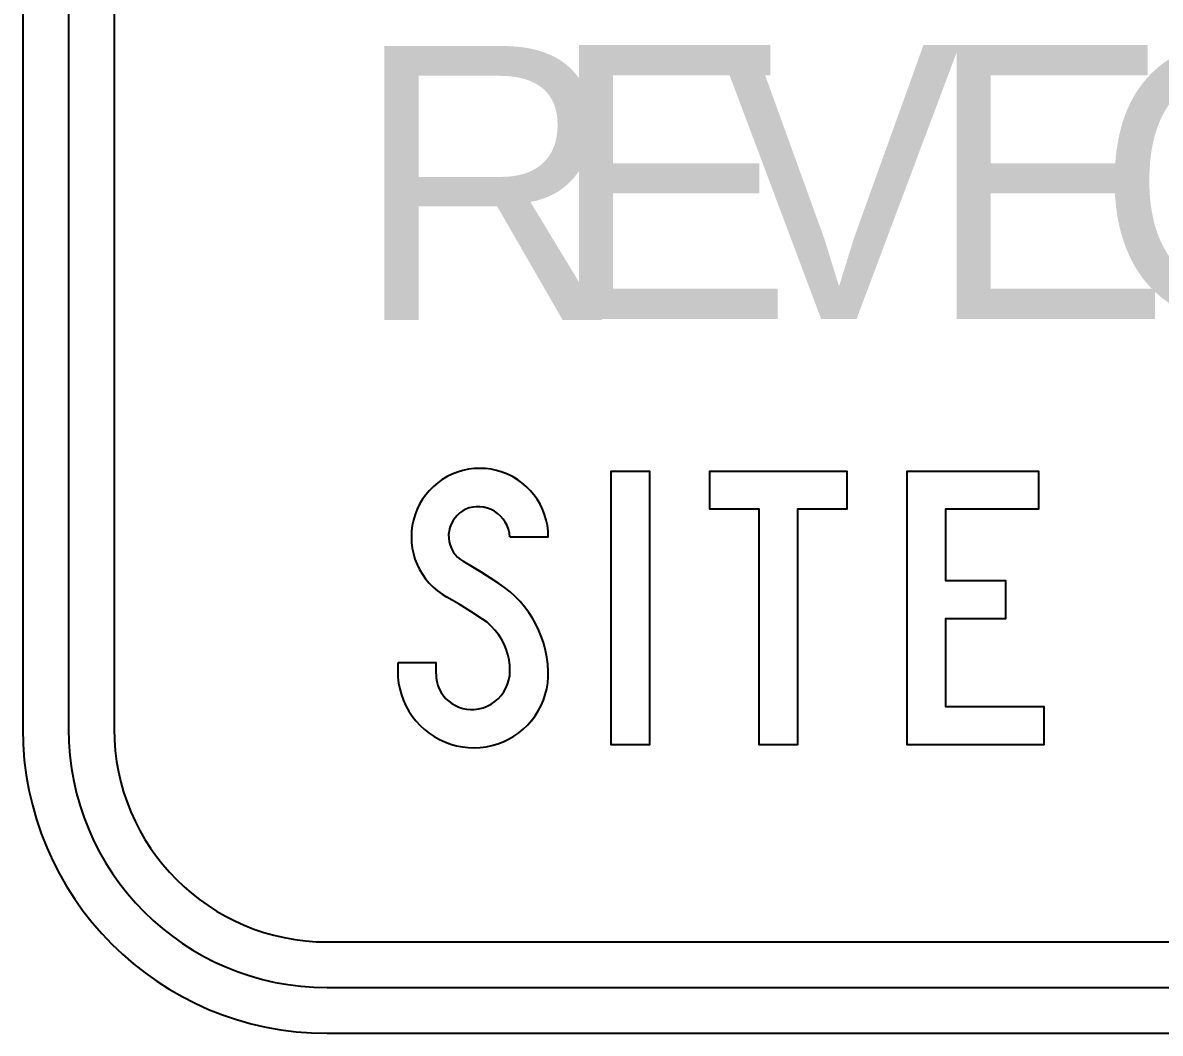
# Model space of a CAD drawing. Header units: millimetres. Extents: x 96 to 276, y 121 to 258.
# Drawn here: x 96.5 to 171.2, y 137.5 to 203.9 of the extents above; entities that cross this region are included whole.
import ezdxf

# ---------------------------------------------------------------- set-up
doc = ezdxf.new("R2010")
doc.units = ezdxf.units.MM
doc.layers.add('L25', color=1, linetype='Continuous')
doc.layers.add('L35', color=3, linetype='Continuous')
doc.styles.add('Cseries', font='Cseries.shx')

# ---------------------------------------------------------------- blocks, each defined once
blk = doc.blocks.new('REVEGETATION')
at = {"layer": 'L35'}
for points in [[(10.219, -14.254), (12.736, -14.254), (12.723, -13.882), (12.678, -13.512), (12.603, -13.147), (12.499, -12.788), (12.364, -12.443), (12.202, -12.107), (12.012, -11.788), (11.795, -11.484), (11.556, -11.199), (11.292, -10.935), (11.009, -10.696), (10.706, -10.479), (10.385, -10.289), (10.05, -10.127), (9.703, -9.992), (9.346, -9.886), (8.981, -9.813), (8.613, -9.766), (8.241, -9.753), (7.869, -9.766), (7.5, -9.813), (7.134, -9.886), (6.778, -9.992), (6.43, -10.127), (6.096, -10.289), (5.777, -10.479), (5.474, -10.696), (5.188, -10.935), (4.927, -11.199), (4.686, -11.484), (4.469, -11.788), (4.28, -12.107), (4.116, -12.443), (3.984, -12.788), (3.877, -13.147), (3.802, -13.512), (3.758, -13.882), (3.745, -14.254), (3.758, -14.624), (3.802, -14.994), (3.877, -15.357), (3.981, -15.713), (4.116, -16.061), (4.278, -16.393), (4.466, -16.714), (4.681, -17.017), (4.92, -17.301), (5.181, -17.564), (5.463, -17.806), (5.764, -18.023), (6.083, -18.213)], [(10.219, -14.254), (12.736, -14.254), (12.723, -13.882), (12.678, -13.512), (12.603, -13.147), (12.499, -12.788), (12.364, -12.443), (12.202, -12.107), (12.012, -11.788), (11.795, -11.484), (11.556, -11.199), (11.292, -10.935), (11.009, -10.696), (10.706, -10.479), (10.385, -10.289), (10.05, -10.127), (9.703, -9.992), (9.346, -9.886), (8.981, -9.813), (8.613, -9.766), (8.241, -9.753), (7.869, -9.766), (7.5, -9.813), (7.134, -9.886), (6.778, -9.992), (6.43, -10.127), (6.096, -10.289), (5.777, -10.479), (5.474, -10.696), (5.188, -10.935), (4.927, -11.199), (4.686, -11.484), (4.469, -11.788), (4.28, -12.107), (4.116, -12.443), (3.984, -12.788), (3.877, -13.147), (3.802, -13.512), (3.758, -13.882), (3.745, -14.254), (3.758, -14.624), (3.802, -14.994), (3.877, -15.357), (3.981, -15.713), (4.116, -16.061), (4.278, -16.393), (4.466, -16.714), (4.681, -17.017), (4.92, -17.301), (5.181, -17.564), (5.463, -17.806), (5.764, -18.023), (6.083, -18.213)], [(10.219, -14.254), (12.736, -14.254), (12.723, -13.882), (12.678, -13.512), (12.603, -13.147), (12.499, -12.788), (12.364, -12.443), (12.202, -12.107), (12.012, -11.788), (11.795, -11.484), (11.556, -11.199), (11.292, -10.935), (11.009, -10.696), (10.706, -10.479), (10.385, -10.289), (10.05, -10.127), (9.703, -9.992), (9.346, -9.886), (8.981, -9.813), (8.613, -9.766), (8.241, -9.753), (7.869, -9.766), (7.5, -9.813), (7.134, -9.886), (6.778, -9.992), (6.43, -10.127), (6.096, -10.289), (5.777, -10.479), (5.474, -10.696), (5.188, -10.935), (4.927, -11.199), (4.686, -11.484), (4.469, -11.788), (4.28, -12.107), (4.116, -12.443), (3.984, -12.788), (3.877, -13.147), (3.802, -13.512), (3.758, -13.882), (3.745, -14.254), (3.758, -14.624), (3.802, -14.994), (3.877, -15.357), (3.981, -15.713), (4.116, -16.061), (4.278, -16.393), (4.466, -16.714), (4.681, -17.017), (4.92, -17.301), (5.181, -17.564), (5.463, -17.806), (5.764, -18.023), (6.083, -18.213)], [(16.878, -27.932), (16.878, -9.934), (19.389, -9.934), (19.389, -27.932), (16.878, -27.932), (16.878, -27.932)], [(16.878, -27.932), (16.878, -9.934), (19.389, -9.934), (19.389, -27.932), (16.878, -27.932), (16.878, -27.932)], [(16.878, -27.932), (16.878, -9.934), (19.389, -9.934), (19.389, -27.932), (16.878, -27.932), (16.878, -27.932)], [(16.878, -27.932), (16.878, -9.934), (19.389, -9.934), (19.389, -27.932), (16.878, -27.932), (16.878, -27.932)], [(26.6, -27.932), (26.6, -12.445), (23.356, -12.445), (23.356, -9.934), (32.355, -9.934), (32.355, -12.445), (29.111, -12.445), (29.111, -27.932), (26.6, -27.932), (26.6, -27.932)], [(26.6, -27.932), (26.6, -12.445), (23.356, -12.445), (23.356, -9.934), (32.355, -9.934), (32.355, -12.445), (29.111, -12.445), (29.111, -27.932), (26.6, -27.932), (26.6, -27.932)], [(26.6, -27.932), (26.6, -12.445), (23.356, -12.445), (23.356, -9.934), (32.355, -9.934), (32.355, -12.445), (29.111, -12.445), (29.111, -27.932), (26.6, -27.932), (26.6, -27.932)], [(26.6, -27.932), (26.6, -12.445), (23.356, -12.445), (23.356, -9.934), (32.355, -9.934), (32.355, -12.445), (29.111, -12.445), (29.111, -27.932), (26.6, -27.932), (26.6, -27.932)], [(36.321, -27.932), (36.321, -9.934), (44.954, -9.934), (44.954, -12.445), (38.832, -12.445), (38.832, -17.133), (42.788, -17.133), (42.788, -19.644), (38.832, -19.644), (38.832, -25.41), (45.31, -25.41), (45.31, -27.932), (36.321, -27.932), (36.321, -27.932)], [(36.321, -27.932), (36.321, -9.934), (44.954, -9.934), (44.954, -12.445), (38.832, -12.445), (38.832, -17.133), (42.788, -17.133), (42.788, -19.644), (38.832, -19.644), (38.832, -25.41), (45.31, -25.41), (45.31, -27.932), (36.321, -27.932), (36.321, -27.932)], [(36.321, -27.932), (36.321, -9.934), (44.954, -9.934), (44.954, -12.445), (38.832, -12.445), (38.832, -17.133), (42.788, -17.133), (42.788, -19.644), (38.832, -19.644), (38.832, -25.41), (45.31, -25.41), (45.31, -27.932), (36.321, -27.932), (36.321, -27.932)], [(36.321, -27.932), (36.321, -9.934), (44.954, -9.934), (44.954, -12.445), (38.832, -12.445), (38.832, -17.133), (42.788, -17.133), (42.788, -19.644), (38.832, -19.644), (38.832, -25.41), (45.31, -25.41), (45.31, -27.932), (36.321, -27.932), (36.321, -27.932)], [(8.241, -12.273), (8.004, -12.273), (7.772, -12.301), (7.544, -12.357), (7.322, -12.441), (7.114, -12.552), (6.922, -12.684), (6.747, -12.842), (6.592, -13.019), (6.459, -13.214), (6.353, -13.424), (6.271, -13.643), (6.218, -13.873), (6.191, -14.108), (6.196, -14.343), (6.227, -14.575), (6.286, -14.803), (6.375, -15.022), (6.488, -15.228), (6.625, -15.419), (6.784, -15.591), (6.964, -15.744), (7.161, -15.873)], [(8.241, -12.273), (8.004, -12.273), (7.772, -12.301), (7.544, -12.357), (7.322, -12.441), (7.114, -12.552), (6.922, -12.684), (6.747, -12.842), (6.592, -13.019), (6.459, -13.214), (6.353, -13.424), (6.271, -13.643), (6.218, -13.873), (6.191, -14.108), (6.196, -14.343), (6.227, -14.575), (6.286, -14.803), (6.375, -15.022), (6.488, -15.228), (6.625, -15.419), (6.784, -15.591), (6.964, -15.744), (7.161, -15.873)], [(8.241, -12.273), (8.004, -12.273), (7.772, -12.301), (7.544, -12.357), (7.322, -12.441), (7.114, -12.552), (6.922, -12.684), (6.747, -12.842), (6.592, -13.019), (6.459, -13.214), (6.353, -13.424), (6.271, -13.643), (6.218, -13.873), (6.191, -14.108), (6.196, -14.343), (6.227, -14.575), (6.286, -14.803), (6.375, -15.022), (6.488, -15.228), (6.625, -15.419), (6.784, -15.591), (6.964, -15.744), (7.161, -15.873)], [(10.219, -14.254), (10.188, -14.002), (10.126, -13.754), (10.035, -13.515), (9.917, -13.289), (9.771, -13.081), (9.603, -12.89), (9.413, -12.72), (9.204, -12.576), (8.979, -12.456), (8.74, -12.366), (8.494, -12.306), (8.241, -12.273)], [(10.219, -14.254), (10.188, -14.002), (10.126, -13.754), (10.035, -13.515), (9.917, -13.289), (9.771, -13.081), (9.603, -12.89), (9.413, -12.72), (9.204, -12.576), (8.979, -12.456), (8.74, -12.366), (8.494, -12.306), (8.241, -12.273)], [(10.219, -14.254), (10.188, -14.002), (10.126, -13.754), (10.035, -13.515), (9.917, -13.289), (9.771, -13.081), (9.603, -12.89), (9.413, -12.72), (9.204, -12.576), (8.979, -12.456), (8.74, -12.366), (8.494, -12.306), (8.241, -12.273)], [(2.846, -22.533), (2.846, -23.073), (2.859, -23.469), (2.903, -23.863), (2.981, -24.251), (3.085, -24.634), (3.222, -25.006), (3.386, -25.367), (3.578, -25.712), (3.8, -26.042), (4.043, -26.354), (4.314, -26.644), (4.604, -26.914), (4.914, -27.158), (5.243, -27.379), (5.589, -27.572), (5.95, -27.736), (6.322, -27.873), (6.703, -27.979), (7.092, -28.055), (7.486, -28.099), (7.88, -28.112), (8.27, -28.097), (8.658, -28.05), (9.041, -27.973), (9.417, -27.864), (9.782, -27.727), (10.134, -27.559), (10.473, -27.364), (10.794, -27.142), (11.098, -26.897), (11.379, -26.626), (11.638, -26.334), (11.875, -26.022), (12.083, -25.692), (12.267, -25.347), (12.419, -24.988), (12.543, -24.618), (12.639, -24.24), (12.703, -23.852), (12.736, -23.465), (12.736, -23.073), (12.707, -22.617), (12.647, -22.163), (12.559, -21.713), (12.444, -21.271), (12.3, -20.837), (12.127, -20.412), (11.93, -20), (11.704, -19.601), (11.456, -19.216), (11.182, -18.848), (10.887, -18.501), (10.568, -18.171), (10.232, -17.863), (9.873, -17.575), (9.499, -17.314), (8.341, -16.575), (7.161, -15.873)], [(2.846, -22.533), (2.846, -23.073), (2.859, -23.469), (2.903, -23.863), (2.981, -24.251), (3.085, -24.634), (3.222, -25.006), (3.386, -25.367), (3.578, -25.712), (3.8, -26.042), (4.043, -26.354), (4.314, -26.644), (4.604, -26.914), (4.914, -27.158), (5.243, -27.379), (5.589, -27.572), (5.95, -27.736), (6.322, -27.873), (6.703, -27.979), (7.092, -28.055), (7.486, -28.099), (7.88, -28.112), (8.27, -28.097), (8.658, -28.05), (9.041, -27.973), (9.417, -27.864), (9.782, -27.727), (10.134, -27.559), (10.473, -27.364), (10.794, -27.142), (11.098, -26.897), (11.379, -26.626), (11.638, -26.334), (11.875, -26.022), (12.083, -25.692), (12.267, -25.347), (12.419, -24.988), (12.543, -24.618), (12.639, -24.24), (12.703, -23.852), (12.736, -23.465), (12.736, -23.073), (12.707, -22.617), (12.647, -22.163), (12.559, -21.713), (12.444, -21.271), (12.3, -20.837), (12.127, -20.412), (11.93, -20), (11.704, -19.601), (11.456, -19.216), (11.182, -18.848), (10.887, -18.501), (10.568, -18.171), (10.232, -17.863), (9.873, -17.575), (9.499, -17.314), (8.341, -16.575), (7.161, -15.873)], [(8.421, -19.654), (7.657, -19.15), (6.877, -18.669), (6.083, -18.213)], [(8.421, -19.654), (7.657, -19.15), (6.877, -18.669), (6.083, -18.213)], [(8.421, -19.654), (7.657, -19.15), (6.877, -18.669), (6.083, -18.213)], [(10.219, -23.073), (10.205, -22.708), (10.161, -22.344), (10.081, -21.988), (9.973, -21.638), (9.831, -21.299), (9.661, -20.976), (9.464, -20.668), (9.238, -20.381), (8.987, -20.115), (8.715, -19.871), (8.421, -19.654)], [(10.219, -23.073), (10.205, -22.708), (10.161, -22.344), (10.081, -21.988), (9.973, -21.638), (9.831, -21.299), (9.661, -20.976), (9.464, -20.668), (9.238, -20.381), (8.987, -20.115), (8.715, -19.871), (8.421, -19.654)], [(10.219, -23.073), (10.205, -22.708), (10.161, -22.344), (10.081, -21.988), (9.973, -21.638), (9.831, -21.299), (9.661, -20.976), (9.464, -20.668), (9.238, -20.381), (8.987, -20.115), (8.715, -19.871), (8.421, -19.654)], [(5.363, -23.252), (5.363, -22.533), (2.846, -22.533)], [(5.363, -23.252), (5.363, -22.533), (2.846, -22.533)], [(5.363, -23.252), (5.363, -22.533), (2.846, -22.533)], [(7.88, -25.592), (8.168, -25.555), (8.452, -25.484), (8.724, -25.382), (8.981, -25.249), (9.222, -25.085), (9.444, -24.897), (9.641, -24.685), (9.813, -24.45), (9.957, -24.198), (10.07, -23.93), (10.152, -23.651), (10.203, -23.363), (10.219, -23.073)], [(7.88, -25.592), (8.168, -25.555), (8.452, -25.484), (8.724, -25.382), (8.981, -25.249), (9.222, -25.085), (9.444, -24.897), (9.641, -24.685), (9.813, -24.45), (9.957, -24.198), (10.07, -23.93), (10.152, -23.651), (10.203, -23.363), (10.219, -23.073)], [(7.88, -25.592), (8.168, -25.555), (8.452, -25.484), (8.724, -25.382), (8.981, -25.249), (9.222, -25.085), (9.444, -24.897), (9.641, -24.685), (9.813, -24.45), (9.957, -24.198), (10.07, -23.93), (10.152, -23.651), (10.203, -23.363), (10.219, -23.073)], [(5.363, -23.252), (5.376, -23.511), (5.416, -23.766), (5.485, -24.014), (5.58, -24.253), (5.702, -24.481), (5.846, -24.694), (6.014, -24.888), (6.204, -25.063), (6.41, -25.216), (6.634, -25.347), (6.869, -25.451), (7.114, -25.528), (7.367, -25.579), (7.624, -25.599), (7.88, -25.592)], [(5.363, -23.252), (5.376, -23.511), (5.416, -23.766), (5.485, -24.014), (5.58, -24.253), (5.702, -24.481), (5.846, -24.694), (6.014, -24.888), (6.204, -25.063), (6.41, -25.216), (6.634, -25.347), (6.869, -25.451), (7.114, -25.528), (7.367, -25.579), (7.624, -25.599), (7.88, -25.592)], [(5.363, -23.252), (5.376, -23.511), (5.416, -23.766), (5.485, -24.014), (5.58, -24.253), (5.702, -24.481), (5.846, -24.694), (6.014, -24.888), (6.204, -25.063), (6.41, -25.216), (6.634, -25.347), (6.869, -25.451), (7.114, -25.528), (7.367, -25.579), (7.624, -25.599), (7.88, -25.592)]]:
    blk.add_lwpolyline(points, dxfattribs=at)
at = {"layer": 'L35', "style": 'Cseries'}
for s, p in [('R', (0, 0)), ('E', (12.783, 0.066)), ('V', (23.804, 0.066)), ('E', (37.591, 0.066)), ('G', (48.74, 0.066))]:
    blk.add_text(s, height=18, dxfattribs=at).set_placement(p)

msp = doc.modelspace()

# ---------------------------------------------------------------- linework, layer by layer
at = {"layer": 'L35'}
for p, q in [((96.5, 237.526), (96.5, 157.526)), ((99.5, 237.526), (99.5, 157.526)), ((102.5, 237.526), (102.5, 157.526)), ((116.5, 143.526), (256.5, 143.526)), ((116.5, 140.526), (256.5, 140.526)), ((116.5, 137.526), (256.5, 137.526))]:
    msp.add_line(p, q, dxfattribs=at)
for points in [[(128.509, 170.15), (131.026, 170.15), (131.013, 170.522), (130.969, 170.892), (130.894, 171.257), (130.79, 171.616), (130.654, 171.961), (130.493, 172.298), (130.302, 172.617), (130.085, 172.92), (129.846, 173.206), (129.583, 173.469), (129.299, 173.708), (128.996, 173.925), (128.675, 174.116), (128.341, 174.277), (127.993, 174.412), (127.637, 174.519), (127.271, 174.592), (126.904, 174.638), (126.532, 174.652), (126.16, 174.638), (125.79, 174.592), (125.425, 174.519), (125.068, 174.412), (124.721, 174.277), (124.386, 174.116), (124.068, 173.925), (123.764, 173.708), (123.479, 173.469), (123.217, 173.206), (122.976, 172.92), (122.759, 172.617), (122.571, 172.298), (122.407, 171.961), (122.274, 171.616), (122.168, 171.257), (122.093, 170.892), (122.048, 170.522), (122.035, 170.15), (122.048, 169.781), (122.093, 169.411), (122.168, 169.048), (122.272, 168.691), (122.407, 168.344), (122.569, 168.012), (122.757, 167.691), (122.972, 167.387), (123.211, 167.104), (123.472, 166.84), (123.753, 166.599), (124.054, 166.382), (124.373, 166.192)], [(128.509, 170.15), (131.026, 170.15), (131.013, 170.522), (130.969, 170.892), (130.894, 171.257), (130.79, 171.616), (130.654, 171.961), (130.493, 172.298), (130.302, 172.617), (130.085, 172.92), (129.846, 173.206), (129.583, 173.469), (129.299, 173.708), (128.996, 173.925), (128.675, 174.116), (128.341, 174.277), (127.993, 174.412), (127.637, 174.519), (127.271, 174.592), (126.904, 174.638), (126.532, 174.652), (126.16, 174.638), (125.79, 174.592), (125.425, 174.519), (125.068, 174.412), (124.721, 174.277), (124.386, 174.116), (124.068, 173.925), (123.764, 173.708), (123.479, 173.469), (123.217, 173.206), (122.976, 172.92), (122.759, 172.617), (122.571, 172.298), (122.407, 171.961), (122.274, 171.616), (122.168, 171.257), (122.093, 170.892), (122.048, 170.522), (122.035, 170.15), (122.048, 169.781), (122.093, 169.411), (122.168, 169.048), (122.272, 168.691), (122.407, 168.344), (122.569, 168.012), (122.757, 167.691), (122.972, 167.387), (123.211, 167.104), (123.472, 166.84), (123.753, 166.599), (124.054, 166.382), (124.373, 166.192)], [(128.509, 170.15), (131.026, 170.15), (131.013, 170.522), (130.969, 170.892), (130.894, 171.257), (130.79, 171.616), (130.654, 171.961), (130.493, 172.298), (130.302, 172.617), (130.085, 172.92), (129.846, 173.206), (129.583, 173.469), (129.299, 173.708), (128.996, 173.925), (128.675, 174.116), (128.341, 174.277), (127.993, 174.412), (127.637, 174.519), (127.271, 174.592), (126.904, 174.638), (126.532, 174.652), (126.16, 174.638), (125.79, 174.592), (125.425, 174.519), (125.068, 174.412), (124.721, 174.277), (124.386, 174.116), (124.068, 173.925), (123.764, 173.708), (123.479, 173.469), (123.217, 173.206), (122.976, 172.92), (122.759, 172.617), (122.571, 172.298), (122.407, 171.961), (122.274, 171.616), (122.168, 171.257), (122.093, 170.892), (122.048, 170.522), (122.035, 170.15), (122.048, 169.781), (122.093, 169.411), (122.168, 169.048), (122.272, 168.691), (122.407, 168.344), (122.569, 168.012), (122.757, 167.691), (122.972, 167.387), (123.211, 167.104), (123.472, 166.84), (123.753, 166.599), (124.054, 166.382), (124.373, 166.192)], [(135.169, 156.472), (135.169, 174.471), (137.68, 174.471), (137.68, 156.472), (135.169, 156.472), (135.169, 156.472)], [(135.169, 156.472), (135.169, 174.471), (137.68, 174.471), (137.68, 156.472), (135.169, 156.472), (135.169, 156.472)], [(135.169, 156.472), (135.169, 174.471), (137.68, 174.471), (137.68, 156.472), (135.169, 156.472), (135.169, 156.472)], [(135.169, 156.472), (135.169, 174.471), (137.68, 174.471), (137.68, 156.472), (135.169, 156.472), (135.169, 156.472)], [(144.89, 156.472), (144.89, 171.96), (141.646, 171.96), (141.646, 174.471), (150.645, 174.471), (150.645, 171.96), (147.401, 171.96), (147.401, 156.472), (144.89, 156.472), (144.89, 156.472)], [(144.89, 156.472), (144.89, 171.96), (141.646, 171.96), (141.646, 174.471), (150.645, 174.471), (150.645, 171.96), (147.401, 171.96), (147.401, 156.472), (144.89, 156.472), (144.89, 156.472)], [(144.89, 156.472), (144.89, 171.96), (141.646, 171.96), (141.646, 174.471), (150.645, 174.471), (150.645, 171.96), (147.401, 171.96), (147.401, 156.472), (144.89, 156.472), (144.89, 156.472)], [(144.89, 156.472), (144.89, 171.96), (141.646, 171.96), (141.646, 174.471), (150.645, 174.471), (150.645, 171.96), (147.401, 171.96), (147.401, 156.472), (144.89, 156.472), (144.89, 156.472)], [(154.612, 156.472), (154.612, 174.471), (163.245, 174.471), (163.245, 171.96), (157.123, 171.96), (157.123, 167.272), (161.078, 167.272), (161.078, 164.76), (157.123, 164.76), (157.123, 158.994), (163.6, 158.994), (163.6, 156.472), (154.612, 156.472), (154.612, 156.472)], [(154.612, 156.472), (154.612, 174.471), (163.245, 174.471), (163.245, 171.96), (157.123, 171.96), (157.123, 167.272), (161.078, 167.272), (161.078, 164.76), (157.123, 164.76), (157.123, 158.994), (163.6, 158.994), (163.6, 156.472), (154.612, 156.472), (154.612, 156.472)], [(154.612, 156.472), (154.612, 174.471), (163.245, 174.471), (163.245, 171.96), (157.123, 171.96), (157.123, 167.272), (161.078, 167.272), (161.078, 164.76), (157.123, 164.76), (157.123, 158.994), (163.6, 158.994), (163.6, 156.472), (154.612, 156.472), (154.612, 156.472)], [(154.612, 156.472), (154.612, 174.471), (163.245, 174.471), (163.245, 171.96), (157.123, 171.96), (157.123, 167.272), (161.078, 167.272), (161.078, 164.76), (157.123, 164.76), (157.123, 158.994), (163.6, 158.994), (163.6, 156.472), (154.612, 156.472), (154.612, 156.472)], [(126.532, 172.132), (126.295, 172.132), (126.062, 172.103), (125.834, 172.048), (125.613, 171.964), (125.405, 171.853), (125.212, 171.72), (125.037, 171.563), (124.882, 171.386), (124.75, 171.191), (124.643, 170.981), (124.561, 170.761), (124.508, 170.531), (124.482, 170.297), (124.486, 170.062), (124.517, 169.829), (124.577, 169.601), (124.665, 169.382), (124.778, 169.176), (124.916, 168.986), (125.075, 168.813), (125.254, 168.66), (125.451, 168.532)], [(126.532, 172.132), (126.295, 172.132), (126.062, 172.103), (125.834, 172.048), (125.613, 171.964), (125.405, 171.853), (125.212, 171.72), (125.037, 171.563), (124.882, 171.386), (124.75, 171.191), (124.643, 170.981), (124.561, 170.761), (124.508, 170.531), (124.482, 170.297), (124.486, 170.062), (124.517, 169.829), (124.577, 169.601), (124.665, 169.382), (124.778, 169.176), (124.916, 168.986), (125.075, 168.813), (125.254, 168.66), (125.451, 168.532)], [(126.532, 172.132), (126.295, 172.132), (126.062, 172.103), (125.834, 172.048), (125.613, 171.964), (125.405, 171.853), (125.212, 171.72), (125.037, 171.563), (124.882, 171.386), (124.75, 171.191), (124.643, 170.981), (124.561, 170.761), (124.508, 170.531), (124.482, 170.297), (124.486, 170.062), (124.517, 169.829), (124.577, 169.601), (124.665, 169.382), (124.778, 169.176), (124.916, 168.986), (125.075, 168.813), (125.254, 168.66), (125.451, 168.532)], [(128.509, 170.15), (128.478, 170.403), (128.416, 170.651), (128.325, 170.89), (128.208, 171.116), (128.062, 171.324), (127.894, 171.514), (127.703, 171.685), (127.495, 171.829), (127.269, 171.948), (127.03, 172.039), (126.784, 172.099), (126.532, 172.132)], [(128.509, 170.15), (128.478, 170.403), (128.416, 170.651), (128.325, 170.89), (128.208, 171.116), (128.062, 171.324), (127.894, 171.514), (127.703, 171.685), (127.495, 171.829), (127.269, 171.948), (127.03, 172.039), (126.784, 172.099), (126.532, 172.132)], [(128.509, 170.15), (128.478, 170.403), (128.416, 170.651), (128.325, 170.89), (128.208, 171.116), (128.062, 171.324), (127.894, 171.514), (127.703, 171.685), (127.495, 171.829), (127.269, 171.948), (127.03, 172.039), (126.784, 172.099), (126.532, 172.132)], [(121.136, 161.872), (121.136, 161.332), (121.149, 160.935), (121.194, 160.541), (121.271, 160.154), (121.375, 159.771), (121.513, 159.399), (121.676, 159.038), (121.869, 158.692), (122.09, 158.363), (122.334, 158.05), (122.604, 157.76), (122.894, 157.49), (123.204, 157.247), (123.534, 157.025), (123.879, 156.833), (124.24, 156.669), (124.612, 156.532), (124.993, 156.425), (125.383, 156.35), (125.777, 156.306), (126.171, 156.292), (126.561, 156.308), (126.948, 156.354), (127.331, 156.432), (127.708, 156.54), (128.073, 156.678), (128.425, 156.846), (128.764, 157.041), (129.085, 157.262), (129.388, 157.508), (129.669, 157.778), (129.928, 158.07), (130.165, 158.383), (130.373, 158.712), (130.557, 159.058), (130.71, 159.416), (130.834, 159.786), (130.929, 160.165), (130.993, 160.552), (131.026, 160.94), (131.026, 161.332), (130.998, 161.788), (130.938, 162.242), (130.849, 162.691), (130.734, 163.134), (130.59, 163.568), (130.418, 163.993), (130.221, 164.405), (129.995, 164.803), (129.747, 165.189), (129.472, 165.556), (129.178, 165.904), (128.859, 166.234), (128.522, 166.541), (128.164, 166.829), (127.789, 167.091), (126.631, 167.83), (125.451, 168.532)], [(121.136, 161.872), (121.136, 161.332), (121.149, 160.935), (121.194, 160.541), (121.271, 160.154), (121.375, 159.771), (121.513, 159.399), (121.676, 159.038), (121.869, 158.692), (122.09, 158.363), (122.334, 158.05), (122.604, 157.76), (122.894, 157.49), (123.204, 157.247), (123.534, 157.025), (123.879, 156.833), (124.24, 156.669), (124.612, 156.532), (124.993, 156.425), (125.383, 156.35), (125.777, 156.306), (126.171, 156.292), (126.561, 156.308), (126.948, 156.354), (127.331, 156.432), (127.708, 156.54), (128.073, 156.678), (128.425, 156.846), (128.764, 157.041), (129.085, 157.262), (129.388, 157.508), (129.669, 157.778), (129.928, 158.07), (130.165, 158.383), (130.373, 158.712), (130.557, 159.058), (130.71, 159.416), (130.834, 159.786), (130.929, 160.165), (130.993, 160.552), (131.026, 160.94), (131.026, 161.332), (130.998, 161.788), (130.938, 162.242), (130.849, 162.691), (130.734, 163.134), (130.59, 163.568), (130.418, 163.993), (130.221, 164.405), (129.995, 164.803), (129.747, 165.189), (129.472, 165.556), (129.178, 165.904), (128.859, 166.234), (128.522, 166.541), (128.164, 166.829), (127.789, 167.091), (126.631, 167.83), (125.451, 168.532)], [(126.711, 164.75), (125.947, 165.255), (125.168, 165.735), (124.373, 166.192)], [(126.711, 164.75), (125.947, 165.255), (125.168, 165.735), (124.373, 166.192)], [(126.711, 164.75), (125.947, 165.255), (125.168, 165.735), (124.373, 166.192)], [(128.509, 161.332), (128.496, 161.697), (128.451, 162.06), (128.372, 162.417), (128.263, 162.766), (128.122, 163.105), (127.951, 163.428), (127.754, 163.736), (127.528, 164.024), (127.278, 164.29), (127.006, 164.533), (126.711, 164.75)], [(128.509, 161.332), (128.496, 161.697), (128.451, 162.06), (128.372, 162.417), (128.263, 162.766), (128.122, 163.105), (127.951, 163.428), (127.754, 163.736), (127.528, 164.024), (127.278, 164.29), (127.006, 164.533), (126.711, 164.75)], [(128.509, 161.332), (128.496, 161.697), (128.451, 162.06), (128.372, 162.417), (128.263, 162.766), (128.122, 163.105), (127.951, 163.428), (127.754, 163.736), (127.528, 164.024), (127.278, 164.29), (127.006, 164.533), (126.711, 164.75)], [(123.654, 161.152), (123.654, 161.872), (121.136, 161.872)], [(123.654, 161.152), (123.654, 161.872), (121.136, 161.872)], [(123.654, 161.152), (123.654, 161.872), (121.136, 161.872)], [(123.654, 161.152), (123.667, 160.893), (123.707, 160.639), (123.775, 160.391), (123.871, 160.152), (123.992, 159.924), (124.136, 159.711), (124.304, 159.516), (124.495, 159.341), (124.701, 159.188), (124.924, 159.058), (125.159, 158.954), (125.405, 158.876), (125.657, 158.825), (125.914, 158.805), (126.171, 158.812)], [(123.654, 161.152), (123.667, 160.893), (123.707, 160.639), (123.775, 160.391), (123.871, 160.152), (123.992, 159.924), (124.136, 159.711), (124.304, 159.516), (124.495, 159.341), (124.701, 159.188), (124.924, 159.058), (125.159, 158.954), (125.405, 158.876), (125.657, 158.825), (125.914, 158.805), (126.171, 158.812)], [(123.654, 161.152), (123.667, 160.893), (123.707, 160.639), (123.775, 160.391), (123.871, 160.152), (123.992, 159.924), (124.136, 159.711), (124.304, 159.516), (124.495, 159.341), (124.701, 159.188), (124.924, 159.058), (125.159, 158.954), (125.405, 158.876), (125.657, 158.825), (125.914, 158.805), (126.171, 158.812)], [(126.171, 158.812), (126.459, 158.85), (126.742, 158.921), (127.015, 159.022), (127.271, 159.155), (127.513, 159.319), (127.734, 159.507), (127.931, 159.72), (128.104, 159.955), (128.248, 160.207), (128.361, 160.475), (128.443, 160.754), (128.494, 161.042), (128.509, 161.332)], [(126.171, 158.812), (126.459, 158.85), (126.742, 158.921), (127.015, 159.022), (127.271, 159.155), (127.513, 159.319), (127.734, 159.507), (127.931, 159.72), (128.104, 159.955), (128.248, 160.207), (128.361, 160.475), (128.443, 160.754), (128.494, 161.042), (128.509, 161.332)], [(126.171, 158.812), (126.459, 158.85), (126.742, 158.921), (127.015, 159.022), (127.271, 159.155), (127.513, 159.319), (127.734, 159.507), (127.931, 159.72), (128.104, 159.955), (128.248, 160.207), (128.361, 160.475), (128.443, 160.754), (128.494, 161.042), (128.509, 161.332)]]:
    msp.add_lwpolyline(points, dxfattribs=at)
for radius in [20, 17, 14]:
    msp.add_arc((116.5, 157.526), radius, 180, 270, dxfattribs=at)

# ---------------------------------------------------------------- block references
at = {"layer": 'L25'}
msp.add_blockref('REVEGETATION', (118.291, 184.405), dxfattribs=at)

# ---------------------------------------------------------------- texts
at = {"layer": 'L35', "style": 'Cseries'}
for s, p in [('G', (167.031, 184.471)), ('R', (118.291, 184.405)), ('E', (131.073, 184.471)), ('V', (142.095, 184.471)), ('E', (155.882, 184.471))]:
    msp.add_text(s, height=18, dxfattribs=at).set_placement(p)

doc.saveas('drawing.dxf')
